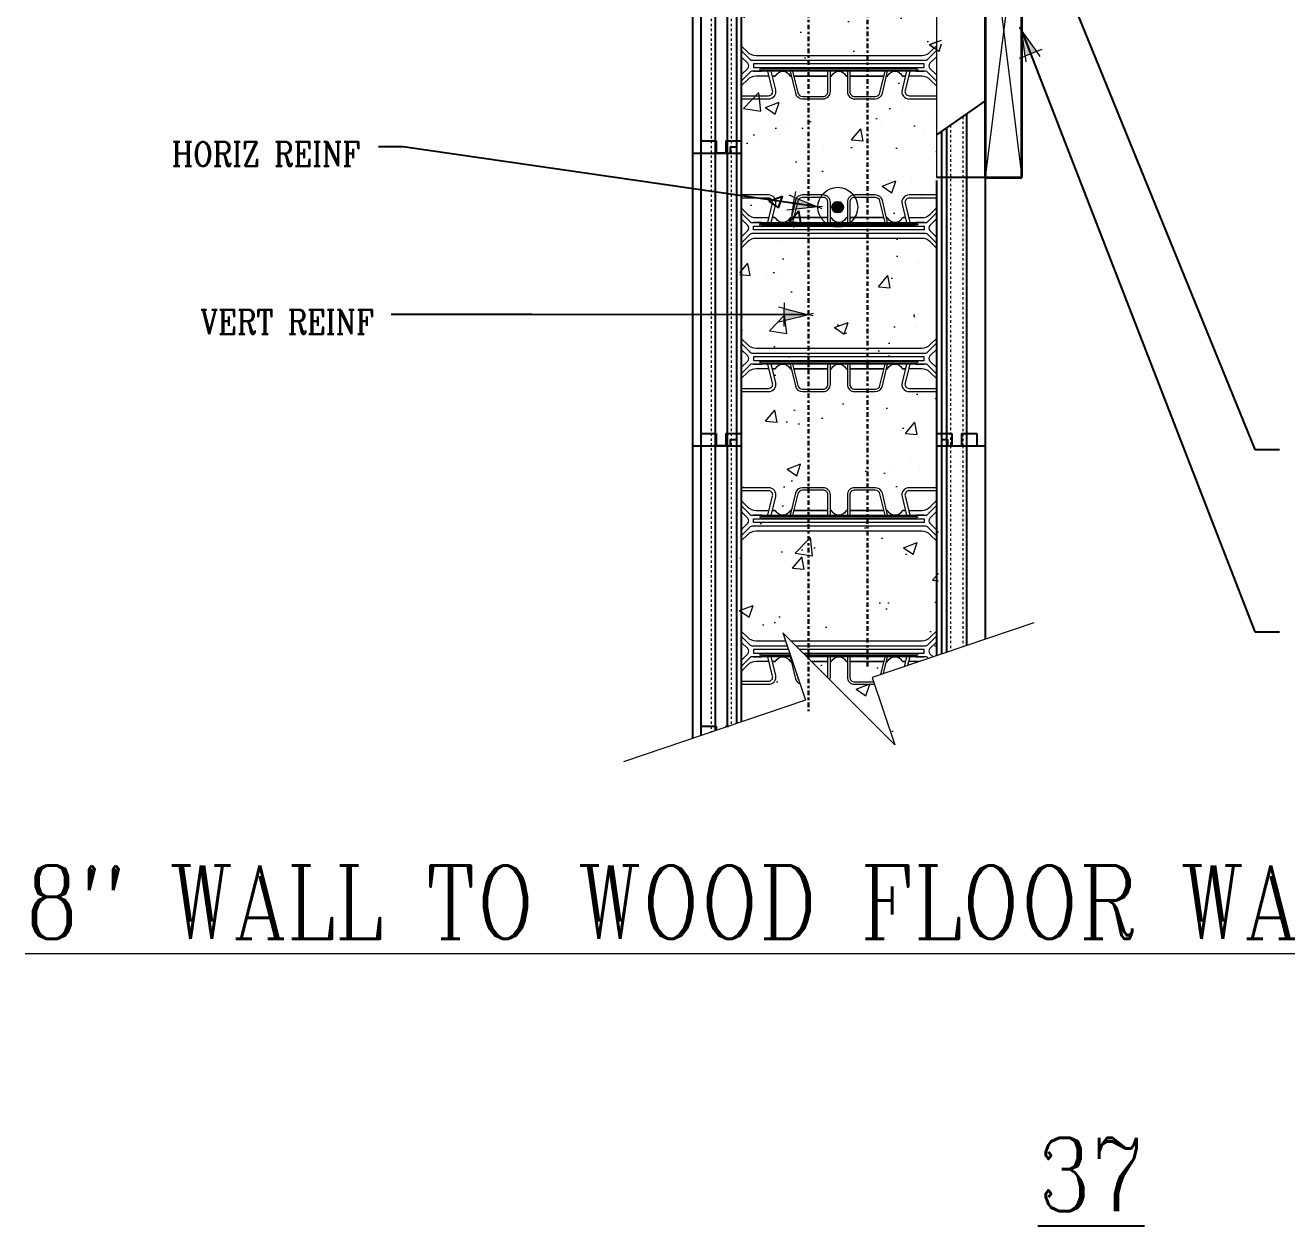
# Model space of a CAD drawing. Header units: inches. Extents: x -229.7 to -137, y 367.4 to 449.2.
# Drawn here: x -229.7 to -178, y 367.4 to 416.7 of the extents above; entities that cross this region are included whole.
import ezdxf

# ---------------------------------------------------------------- set-up
doc = ezdxf.new("R2010")
doc.units = ezdxf.units.IN
doc.header["$MEASUREMENT"] = 0
for name, pattern in [('CENTER', [2, 1.25, -0.25, 0.25, -0.25]), ('DASHED2', [0.375, 0.25, -0.125]), ('HIDDEN', [0.375, 0.25, -0.125])]:
    doc.linetypes.add(name, pattern=pattern)
doc.layers.get('Defpoints').update_dxf_attribs({"color": 252})
for name, color, linetype, lineweight in [('A1 fine', 251, 'Continuous', 5), ('A2 Hatch', 8, 'Continuous', 9), ('A4 medium', 7, 'Continuous', 35), ('DETAILS', 7, 'Continuous', 13), ('DIM', 3, 'Continuous', 13), ('REBAR', 2, 'CENTER', 30)]:
    doc.layers.add(name, color=color, linetype=linetype, lineweight=lineweight)
doc.styles.add('ARCTEXT', font='arctext.shx', dxfattribs={"width": 0.85})
doc.styles.add('RomanC', font='romanc.shx', dxfattribs={"width": 0.85, "height": 5})
doc.dimstyles.new('ARCTEXT1-4', dxfattribs={"dimtxt": 4, "dimasz": 2, "dimexe": 2, "dimexo": 2, "dimgap": 2, "dimtad": 1, "dimdec": 4, "dimzin": 3, "dimdsep": 46, "dimlunit": 4, "dimtxsty": 'ARCTEXT', "dimblk": 'ARCHTICK', "dimcen": 2, "dimaunit": 1, "dimadec": 0, "dimazin": 0, "dimtfac": 1, "dimtdec": 4, "dimtmove": 2, "dimatfit": 3, "dimldrblk": 'arrow', "dimfxl": 1, "dimtolj": 1, "dimtzin": 0, "dimarcsym": 0})

# ---------------------------------------------------------------- blocks, each defined once
blk = doc.blocks.new('_ArchTick')
at = {"color": 0, "linetype": 'ByBlock', "const_width": 0.15}
blk.add_lwpolyline([(-0.5, -0.5), (0.5, 0.5)], dxfattribs=at)
blk = doc.blocks.new('arrow')
at = {"layer": 'DIM'}
blk.add_hatch(color=253, dxfattribs=at).paths.add_polyline_path([(-2, 0.5), (-2, -0.5), (0, 0)])
at = {"layer": 'DIM', "lineweight": 9}
for points in [[(-2, 0.98), (-2, 0.5), (-2.47, 0.62)], [(0.37, 0.09), (0, 0)], [(0.37, -0.09), (0, 0)], [(-2, -0.98), (-2, -0.5), (-2.47, -0.62)]]:
    blk.add_lwpolyline(points, dxfattribs=at)
at = {"layer": 'DIM', "lineweight": 15}
blk.add_lwpolyline([(0, 0), (-2, -0.5), (-2, 0.5), (0, 0)], dxfattribs=at)

msp = doc.modelspace()

# ---------------------------------------------------------------- hatches: boundary and pattern name
at = {"layer": 'A2 Hatch', "ltscale": 0.15}
h = msp.add_hatch(dxfattribs=at)
h.set_pattern_fill('AR-CONC', color=256, scale=0.8, style=0)
h.set_pattern_definition([(50, (-6725.8225, 2238.3765), (5.7380815, -0.502017), [0.6, -6.6]), (355, (-6725.8225, 2238.3765), (-1.1100107, 6.017537), [0.48, -5.28]), (100.4514, (-6725.3443, 2238.3347), (4.628075, 5.5155163), [0.5099215, -5.609137]), (46.1842, (-6725.8225, 2239.9765), (8.5379284, -1.324152), [0.9, -9.9]), (96.6356, (-6725.111, 2239.866), (7.477302, 7.792943), [0.764882, -8.413704]), (351.1842, (-6725.8225, 2239.9765), (7.477296, 7.792949), [0.72, -7.92]), (21, (-6725.0225, 2239.5765), (4.7752564, -3.220951), [0.6, -6.6]), (326, (-6725.0225, 2239.5765), (1.9465227, 5.8012004), [0.48, -5.28]), (71.4514, (-6724.6246, 2239.308), (6.721781, 2.580244), [0.5099215, -5.609137]), (37.5, (-6725.8225, 2238.3765), (0.09727884, 2.6631508), [0, -5.216, 0, -5.36, 0, -5.3]), (7.5, (-6725.8225, 2238.3765), (2.1045563, 3.1552937), [0, -3.056, 0, -5.096, 0, -2.02]), (327.5, (-6727.6065, 2238.3765), (4.2705795, -0.180439), [0, -2, 0, -6.24, 0, -8.28]), (317.5, (-6728.4065, 2238.3765), (4.6654894, 0.8008399), [0, -2.6, 0, -4.144, 0, -5.88])])
h.paths.add_polyline_path([(-192.262, 423.412), (-200.333, 423.412), (-200.457, 388.049), (-197.587, 389.023), (-198.523, 391.783), (-193.927, 387.187), (-194.863, 389.947), (-192.257, 390.83)])
h = msp.add_hatch(color=256, dxfattribs=at)
edge = h.paths.add_edge_path()
edge.add_arc((-196.378, 409.191), 0.224, 0, 360)
h = msp.add_hatch(color=256, dxfattribs=at)
edge = h.paths.add_edge_path()
edge.add_arc((-196.378, 409.191), 0.224, 0, 360)

# ---------------------------------------------------------------- linework, layer by layer
at = {"color": 1}
for p, q in [((-201.983, 423.912), (-201.983, 411.412)), ((-201.408, 423.912), (-201.408, 411.412)), ((-200.908, 423.912), (-200.908, 411.412)), ((-200.333, 423.912), (-200.333, 411.412)), ((-202.333, 423.412), (-202.333, 411.412)), ((-200.533, 423.662), (-200.533, 411.412)), ((-191.098, 413.014), (-191.098, 399.412)), ((-192.133, 412.292), (-192.133, 399.412)), ((-191.918, 412.442), (-191.918, 399.412)), ((-201.983, 411.912), (-201.358, 411.912)), ((-201.983, 411.912), (-201.983, 399.412)), ((-201.983, 411.912), (-201.358, 411.912)), ((-201.408, 411.912), (-201.408, 399.412)), ((-201.358, 411.912), (-201.358, 411.412)), ((-201.358, 411.912), (-201.358, 411.412)), ((-200.958, 411.912), (-200.958, 411.412)), ((-200.958, 411.912), (-200.333, 411.912)), ((-200.958, 411.912), (-200.958, 411.412)), ((-200.958, 411.912), (-200.333, 411.912)), ((-200.908, 411.912), (-200.908, 399.412)), ((-200.783, 411.662), (-200.783, 411.412)), ((-200.783, 411.662), (-200.533, 411.662)), ((-200.783, 411.662), (-200.783, 411.412)), ((-200.783, 411.662), (-200.533, 411.662)), ((-200.533, 411.662), (-200.533, 399.412)), ((-200.333, 411.912), (-200.333, 399.412)), ((-202.333, 411.412), (-200.333, 411.412)), ((-202.333, 411.412), (-202.333, 399.412)), ((-202.333, 411.412), (-200.783, 411.412)), ((-202.333, 411.412), (-200.333, 411.412)), ((-202.333, 411.412), (-200.783, 411.412)), ((-200.908, 411.412), (-201.408, 411.412)), ((-200.908, 411.412), (-201.408, 411.412)), ((-200.533, 411.412), (-200.333, 411.412)), ((-200.533, 411.412), (-200.333, 411.412)), ((-190.333, 410.412), (-192.333, 410.412)), ((-192.333, 410.286), (-192.333, 399.412)), ((-190.333, 410.412), (-190.333, 399.412)), ((-201.983, 399.912), (-201.358, 399.912)), ((-201.983, 399.912), (-201.983, 387.531)), ((-201.408, 399.912), (-201.408, 387.726)), ((-201.358, 399.912), (-201.358, 399.412)), ((-200.958, 399.912), (-200.958, 399.412)), ((-200.958, 399.912), (-200.333, 399.912)), ((-200.908, 399.912), (-200.908, 387.896)), ((-200.783, 399.662), (-200.783, 399.412)), ((-200.783, 399.662), (-200.533, 399.662)), ((-200.533, 399.662), (-200.533, 388.023)), ((-200.333, 399.912), (-200.333, 388.091)), ((-192.333, 399.912), (-192.333, 390.804)), ((-192.333, 399.912), (-191.708, 399.912)), ((-192.133, 399.662), (-192.133, 390.872)), ((-192.133, 399.662), (-191.883, 399.662)), ((-191.883, 399.662), (-191.883, 399.412)), ((-191.708, 399.912), (-191.708, 399.412)), ((-191.308, 399.912), (-191.308, 399.412)), ((-191.308, 399.912), (-190.683, 399.912)), ((-190.683, 399.912), (-190.683, 399.412)), ((-202.333, 399.412), (-200.333, 399.412)), ((-202.333, 399.412), (-202.333, 387.412)), ((-202.333, 399.412), (-200.783, 399.412)), ((-200.908, 399.412), (-201.408, 399.412)), ((-200.533, 399.412), (-200.333, 399.412)), ((-192.333, 399.412), (-190.333, 399.412)), ((-192.333, 399.412), (-192.133, 399.412)), ((-191.918, 399.412), (-190.333, 399.412)), ((-191.918, 399.412), (-191.918, 390.945)), ((-191.098, 399.412), (-191.098, 391.223)), ((-190.333, 399.412), (-190.333, 391.482)), ((-201.983, 387.912), (-201.358, 387.912)), ((-201.358, 387.912), (-201.358, 387.743)), ((-200.958, 387.912), (-200.958, 387.879)), ((-200.958, 387.912), (-200.859, 387.912))]:
    msp.add_line(p, q, dxfattribs=at)
at = {"ltscale": 0.15}
for p, q in [((-192.494, 415.767), (-192.494, 415.767)), ((-192.76, 414.925), (-192.76, 414.925)), ((-190.333, 413.548), (-192.333, 412.153)), ((-193.683, 413.358), (-193.683, 413.358)), ((-198.348, 412.557), (-198.348, 412.557)), ((-198.348, 412.557), (-198.348, 412.557)), ((-194.598, 412.612), (-194.598, 412.612)), ((-192.595, 412.876), (-192.595, 412.876)), ((-192.858, 412.262), (-192.858, 412.262)), ((-199.651, 411.947), (-199.651, 411.947)), ((-199.651, 411.947), (-199.651, 411.947)), ((-196.965, 411.699), (-196.965, 411.699)), ((-196.965, 411.699), (-196.965, 411.699)), ((-201.358, 411.412), (-200.958, 411.412)), ((-201.358, 411.412), (-200.958, 411.412)), ((-197.647, 410.533), (-197.647, 410.533)), ((-197.647, 410.533), (-197.647, 410.533)), ((-193.376, 410.352), (-193.376, 410.352)), ((-199.208, 409.433), (-198.648, 409.648)), ((-199.208, 409.433), (-198.81, 409.165)), ((-198.81, 409.165), (-198.648, 409.648)), ((-196.703, 409.457), (-196.703, 409.457)), ((-196.703, 409.457), (-196.703, 409.457)), ((-195.96, 409.458), (-195.96, 409.458)), ((-195.96, 409.458), (-195.96, 409.458)), ((-192.955, 409.599), (-192.955, 409.599)), ((-198.365, 408.585), (-197.979, 409.045)), ((-197.887, 408.544), (-197.979, 409.045)), ((-197.062, 409.036), (-197.062, 409.036)), ((-198.365, 408.585), (-197.887, 408.544)), ((-194.013, 408.584), (-194.013, 408.584)), ((-198.679, 407.783), (-198.679, 407.783)), ((-193.052, 406.936), (-193.052, 406.936)), ((-199.238, 406.466), (-199.238, 406.466)), ((-198.807, 406.301), (-198.807, 406.301)), ((-193.149, 404.273), (-193.149, 404.273)), ((-198.909, 403.41), (-198.909, 403.41)), ((-198.372, 402.426), (-198.372, 402.426)), ((-198.372, 402.426), (-198.372, 402.426)), ((-199.109, 401.304), (-199.109, 401.304)), ((-199.109, 401.304), (-199.109, 401.304)), ((-193.247, 401.61), (-193.247, 401.61)), ((-192.931, 401.318), (-192.931, 401.318)), ((-197.984, 400.653), (-197.984, 400.653)), ((-201.358, 399.412), (-200.958, 399.412)), ((-193.344, 398.947), (-193.344, 398.947)), ((-194.037, 398.454), (-194.037, 398.454)), ((-193.033, 398.427), (-193.033, 398.427))]:
    msp.add_line(p, q, dxfattribs=at)
at = {"color": 1, "linetype": 'HIDDEN', "ltscale": 0.02}
for p, q in [((-201.983, 411.912), (-201.358, 411.912)), ((-201.983, 411.912), (-201.358, 411.912)), ((-201.358, 411.912), (-201.358, 411.412)), ((-201.358, 411.912), (-201.358, 411.412)), ((-200.958, 411.912), (-200.958, 411.412)), ((-200.958, 411.912), (-200.333, 411.912)), ((-200.958, 411.912), (-200.958, 411.412)), ((-200.958, 411.912), (-200.333, 411.912)), ((-201.983, 399.912), (-201.358, 399.912)), ((-201.358, 399.912), (-201.358, 399.412)), ((-200.958, 399.912), (-200.958, 399.412)), ((-200.958, 399.912), (-200.333, 399.912)), ((-192.333, 399.912), (-191.708, 399.912)), ((-191.708, 399.912), (-191.708, 399.412)), ((-191.308, 399.912), (-191.308, 399.412)), ((-191.308, 399.912), (-190.683, 399.912)), ((-190.683, 399.912), (-190.683, 399.412)), ((-201.983, 387.912), (-201.358, 387.912)), ((-201.358, 387.912), (-201.358, 387.743)), ((-200.958, 387.912), (-200.958, 387.879)), ((-200.958, 387.912), (-200.859, 387.912))]:
    msp.add_line(p, q, dxfattribs=at)
at = {"ltscale": 0.15}
msp.add_circle((-196.378, 409.191), 0.224, dxfattribs=at)
msp.add_circle((-196.378, 409.191), 0.224, dxfattribs=at)
at = {"layer": 'A1 fine', "ltscale": 0.15}
msp.add_line((-192.333, 422.702), (-192.333, 410.412), dxfattribs=at)
at = {"layer": 'A2 Hatch', "linetype": 'DASHED2', "ltscale": 0.15}
for p, q in [((-201.568, 423.912), (-201.568, 411.412)), ((-200.748, 423.912), (-200.748, 411.412)), ((-191.758, 412.554), (-191.758, 399.412)), ((-191.258, 412.903), (-191.258, 399.412)), ((-201.568, 411.912), (-201.568, 399.412)), ((-200.748, 411.912), (-200.748, 399.412)), ((-201.568, 399.912), (-201.568, 387.672)), ((-200.748, 399.912), (-200.748, 387.95)), ((-191.758, 399.412), (-191.758, 390.999)), ((-191.258, 399.412), (-191.258, 391.168))]:
    msp.add_line(p, q, dxfattribs=at)
at = {"layer": 'A2 Hatch', "ltscale": 0.15}
for p, q in [((-190.333, 422.412), (-188.833, 410.412)), ((-188.833, 422.412), (-190.333, 410.412)), ((-197.892, 416.366), (-197.892, 416.366)), ((-192.688, 415.976), (-192.688, 415.976)), ((-192.622, 415.852), (-192.123, 416.043)), ((-192.622, 415.852), (-192.224, 415.583)), ((-192.226, 415.578), (-192.124, 415.882)), ((-197.721, 415.313), (-197.721, 415.313)), ((-195.718, 415.577), (-195.718, 415.577))]:
    msp.add_line(p, q, dxfattribs=at)
msp.add_circle((-196.378, 409.191), 0.816, dxfattribs=at)
at = {"layer": 'A4 medium', "ltscale": 0.15}
msp.add_lwpolyline([(-188.833, 410.412), (-188.833, 422.412), (-190.333, 422.412), (-190.333, 410.412)], close=True, dxfattribs=at)
at = {"layer": 'DETAILS', "color": 6, "lineweight": 20}
for p, q in [((-196.782, 390.562), (-197.448, 390.562)), ((-197.448, 390.562), (-196.782, 390.562))]:
    msp.add_line(p, q, dxfattribs=at)
for points in [[(-200.333, 415.812), (-200.08, 415.559, 0.198912), (-199.727, 415.412), (-196.333, 415.412), (-192.94, 415.412, 0.198912), (-192.586, 415.559), (-192.333, 415.812)], [(-200.333, 415.612), (-199.963, 415.242, 0.198912), (-199.893, 415.212), (-196.333, 415.212), (-192.774, 415.212, 0.198912), (-192.703, 415.242), (-192.333, 415.612)], [(-200.333, 414.613), (-200.065, 414.881, 0.414214), (-200.065, 415.093), (-200.333, 415.362)], [(-192.333, 415.362), (-192.602, 415.093, 0.414214), (-192.602, 414.881), (-192.333, 414.613)], [(-196.663, 414.562, 0.279322), (-196.619, 414.589, -0.279322), (-196.333, 414.762), (-199.893, 414.762, 0.198912), (-199.963, 414.733), (-200.333, 414.363)], [(-200.333, 413.762), (-199.213, 413.762, 0.485338), (-199.047, 413.972), (-199.238, 414.762), (-199.834, 414.762), (-199.584, 414.762), (-199.484, 414.762)], [(-200.333, 413.632), (-199.213, 413.632, 0.485338), (-198.921, 414.003), (-199.104, 414.762)], [(-199.19, 414.562), (-199.727, 414.562, 0.198912), (-200.08, 414.416), (-200.333, 414.163)], [(-198.963, 414.562), (-199.056, 414.562), (-198.963, 414.562, 0.279322), (-198.918, 414.589, -0.605918), (-198.347, 414.589, 0.279322), (-198.303, 414.562)], [(-198.333, 414.762), (-198.116, 413.862, 0.346495), (-197.824, 413.632), (-196.982, 413.632, 0.414214), (-196.682, 413.932), (-196.682, 414.762)], [(-198.23, 414.762), (-198.018, 413.885, 0.346495), (-197.824, 413.732), (-196.982, 413.732, 0.414214), (-196.782, 413.932), (-196.782, 414.762)], [(-192.333, 414.363), (-192.703, 414.733, 0.198912), (-192.774, 414.762), (-196.333, 414.762, -0.279322), (-196.048, 414.589, 0.279322), (-196.003, 414.562)], [(-195.985, 414.762), (-195.985, 413.932, 0.414214), (-195.685, 413.632), (-194.843, 413.632, 0.346495), (-194.551, 413.862), (-194.334, 414.762)], [(-195.885, 414.762), (-195.885, 413.932, 0.414214), (-195.685, 413.732), (-194.843, 413.732, 0.346495), (-194.648, 413.885), (-194.437, 414.762)], [(-194.364, 414.562, 0.279322), (-194.32, 414.589, -0.605918), (-193.748, 414.589, 0.279322), (-193.704, 414.562), (-193.611, 414.562), (-193.704, 414.562)], [(-193.562, 414.762), (-193.746, 414.003, 0.485338), (-193.454, 413.632), (-192.333, 413.632)], [(-193.183, 414.762), (-193.083, 414.762), (-192.833, 414.762), (-193.429, 414.762), (-193.619, 413.972, 0.485338), (-193.454, 413.762), (-192.333, 413.762)], [(-192.333, 414.163), (-192.586, 414.416, 0.198912), (-192.94, 414.562), (-193.477, 414.562)], [(-199.104, 408.562), (-198.921, 409.322, 0.485338), (-199.213, 409.692), (-200.333, 409.692)], [(-199.484, 408.562), (-199.584, 408.562), (-199.834, 408.562), (-199.238, 408.562), (-199.047, 409.353, 0.485338), (-199.213, 409.562), (-200.333, 409.562)], [(-196.682, 408.562), (-196.682, 409.392, 0.414214), (-196.982, 409.692), (-197.824, 409.692, 0.346495), (-198.116, 409.463), (-198.333, 408.562)], [(-196.782, 408.562), (-196.782, 409.392, 0.414214), (-196.982, 409.592), (-197.824, 409.592, 0.346495), (-198.018, 409.439), (-198.23, 408.562)], [(-194.334, 408.562), (-194.551, 409.463, 0.346495), (-194.843, 409.692), (-195.685, 409.692, 0.414214), (-195.985, 409.392), (-195.985, 408.562)], [(-194.437, 408.562), (-194.648, 409.439, 0.346495), (-194.843, 409.592), (-195.685, 409.592, 0.414214), (-195.885, 409.392), (-195.885, 408.562)], [(-192.333, 409.692), (-193.454, 409.692, 0.485338), (-193.746, 409.322), (-193.562, 408.562)], [(-192.333, 409.562), (-193.454, 409.562, 0.485338), (-193.619, 409.353), (-193.429, 408.562), (-192.833, 408.562), (-193.083, 408.562), (-193.183, 408.562)], [(-200.333, 409.162), (-200.08, 408.909, 0.198912), (-199.727, 408.762), (-199.19, 408.762)], [(-200.333, 408.962), (-199.963, 408.592, 0.198912), (-199.893, 408.562), (-196.333, 408.562, -0.279322), (-196.619, 408.736, 0.279322), (-196.663, 408.762)], [(-196.003, 408.762, 0.279322), (-196.048, 408.736, -0.279322), (-196.333, 408.562), (-192.774, 408.562, 0.198912), (-192.703, 408.592), (-192.333, 408.962)], [(-193.477, 408.762), (-192.94, 408.762, 0.198912), (-192.586, 408.909), (-192.333, 409.162)], [(-200.333, 407.963), (-200.065, 408.231, 0.414214), (-200.065, 408.443), (-200.333, 408.712)], [(-198.303, 408.762, 0.279322), (-198.347, 408.736, -0.605918), (-198.918, 408.736, 0.279322), (-198.963, 408.762), (-199.056, 408.762), (-198.963, 408.762)], [(-193.704, 408.762), (-193.611, 408.762), (-193.704, 408.762, 0.279322), (-193.748, 408.736, -0.605918), (-194.32, 408.736, 0.279322), (-194.364, 408.762)], [(-192.333, 408.712), (-192.602, 408.443, 0.414214), (-192.602, 408.231), (-192.333, 407.963)], [(-192.333, 407.713), (-192.703, 408.083, 0.198912), (-192.774, 408.112), (-196.333, 408.112), (-199.893, 408.112, 0.198912), (-199.963, 408.083), (-200.333, 407.713)], [(-192.333, 407.513), (-192.586, 407.766, 0.198912), (-192.94, 407.912), (-196.333, 407.912), (-199.727, 407.912, 0.198912), (-200.08, 407.766), (-200.333, 407.513)], [(-200.333, 403.812), (-200.08, 403.559, 0.198912), (-199.727, 403.412), (-196.333, 403.412), (-192.94, 403.412, 0.198912), (-192.586, 403.559), (-192.333, 403.812)], [(-200.333, 403.612), (-199.963, 403.242, 0.198912), (-199.893, 403.212), (-196.333, 403.212), (-192.774, 403.212, 0.198912), (-192.703, 403.242), (-192.333, 403.612)], [(-200.333, 402.613), (-200.065, 402.881, 0.414214), (-200.065, 403.093), (-200.333, 403.362)], [(-192.333, 403.362), (-192.602, 403.093, 0.414214), (-192.602, 402.881), (-192.333, 402.613)], [(-196.663, 402.562, 0.279322), (-196.619, 402.589, -0.279322), (-196.333, 402.762), (-199.893, 402.762, 0.198912), (-199.963, 402.733), (-200.333, 402.363)], [(-200.333, 401.762), (-199.213, 401.762, 0.485338), (-199.047, 401.972), (-199.238, 402.762), (-199.834, 402.762), (-199.584, 402.762), (-199.484, 402.762)], [(-200.333, 401.632), (-199.213, 401.632, 0.485338), (-198.921, 402.003), (-199.104, 402.762)], [(-198.963, 402.562), (-199.056, 402.562), (-198.963, 402.562, 0.279322), (-198.918, 402.589, -0.605918), (-198.347, 402.589, 0.279322), (-198.303, 402.562)], [(-198.333, 402.762), (-198.116, 401.862, 0.346495), (-197.824, 401.632), (-196.982, 401.632, 0.414214), (-196.682, 401.932), (-196.682, 402.762)], [(-198.23, 402.762), (-198.018, 401.885, 0.346495), (-197.824, 401.732), (-196.982, 401.732, 0.414214), (-196.782, 401.932), (-196.782, 402.762)], [(-192.333, 402.363), (-192.703, 402.733, 0.198912), (-192.774, 402.762), (-196.333, 402.762, -0.279322), (-196.048, 402.589, 0.279322), (-196.003, 402.562)], [(-195.985, 402.762), (-195.985, 401.932, 0.414214), (-195.685, 401.632), (-194.843, 401.632, 0.346495), (-194.551, 401.862), (-194.334, 402.762)], [(-195.885, 402.762), (-195.885, 401.932, 0.414214), (-195.685, 401.732), (-194.843, 401.732, 0.346495), (-194.648, 401.885), (-194.437, 402.762)], [(-194.364, 402.562, 0.279322), (-194.32, 402.589, -0.605918), (-193.748, 402.589, 0.279322), (-193.704, 402.562), (-193.611, 402.562), (-193.704, 402.562)], [(-193.562, 402.762), (-193.746, 402.003, 0.485338), (-193.454, 401.632), (-192.333, 401.632)], [(-193.183, 402.762), (-193.083, 402.762), (-192.833, 402.762), (-193.429, 402.762), (-193.619, 401.972, 0.485338), (-193.454, 401.762), (-192.333, 401.762)], [(-199.19, 402.562), (-199.727, 402.562, 0.198912), (-200.08, 402.416), (-200.333, 402.163)], [(-192.333, 402.163), (-192.586, 402.416, 0.198912), (-192.94, 402.562), (-193.477, 402.562)], [(-199.104, 396.562), (-198.921, 397.322, 0.485338), (-199.213, 397.692), (-200.333, 397.692)], [(-199.484, 396.562), (-199.584, 396.562), (-199.834, 396.562), (-199.238, 396.562), (-199.047, 397.353, 0.485338), (-199.213, 397.562), (-200.333, 397.562)], [(-196.682, 396.562), (-196.682, 397.392, 0.414214), (-196.982, 397.692), (-197.824, 397.692, 0.346495), (-198.116, 397.463), (-198.333, 396.562)], [(-196.782, 396.562), (-196.782, 397.392, 0.414214), (-196.982, 397.592), (-197.824, 397.592, 0.346495), (-198.018, 397.439), (-198.23, 396.562)], [(-194.334, 396.562), (-194.551, 397.463, 0.346495), (-194.843, 397.692), (-195.685, 397.692, 0.414214), (-195.985, 397.392), (-195.985, 396.562)], [(-194.437, 396.562), (-194.648, 397.439, 0.346495), (-194.843, 397.592), (-195.685, 397.592, 0.414214), (-195.885, 397.392), (-195.885, 396.562)], [(-192.333, 397.692), (-193.454, 397.692, 0.485338), (-193.746, 397.322), (-193.562, 396.562)], [(-192.333, 397.562), (-193.454, 397.562, 0.485338), (-193.619, 397.353), (-193.429, 396.562), (-192.833, 396.562), (-193.083, 396.562), (-193.183, 396.562)], [(-200.333, 397.162), (-200.08, 396.909, 0.198912), (-199.727, 396.762), (-199.19, 396.762)], [(-193.477, 396.762), (-192.94, 396.762, 0.198912), (-192.586, 396.909), (-192.333, 397.162)], [(-200.333, 396.962), (-199.963, 396.592, 0.198912), (-199.893, 396.562), (-196.333, 396.562, -0.279322), (-196.619, 396.736, 0.279322), (-196.663, 396.762)], [(-200.333, 395.963), (-200.065, 396.231, 0.414214), (-200.065, 396.443), (-200.333, 396.712)], [(-198.303, 396.762, 0.279322), (-198.347, 396.736, -0.605918), (-198.918, 396.736, 0.279322), (-198.963, 396.762), (-199.056, 396.762), (-198.963, 396.762)], [(-196.003, 396.762, 0.279322), (-196.048, 396.736, -0.279322), (-196.333, 396.562), (-192.774, 396.562, 0.198912), (-192.703, 396.592), (-192.333, 396.962)], [(-193.704, 396.762), (-193.611, 396.762), (-193.704, 396.762, 0.279322), (-193.748, 396.736, -0.605918), (-194.32, 396.736, 0.279322), (-194.364, 396.762)], [(-192.333, 396.712), (-192.602, 396.443, 0.414214), (-192.602, 396.231), (-192.333, 395.963)], [(-192.333, 395.713), (-192.703, 396.083, 0.198912), (-192.774, 396.112), (-196.333, 396.112), (-199.893, 396.112, 0.198912), (-199.963, 396.083), (-200.333, 395.713)], [(-192.333, 395.513), (-192.586, 395.766, 0.198912), (-192.94, 395.912), (-196.333, 395.912), (-199.727, 395.912, 0.198912), (-200.08, 395.766), (-200.333, 395.513)], [(-200.333, 391.812), (-200.08, 391.559, 0.198912), (-199.727, 391.412), (-198.518, 391.412)], [(-198.298, 391.412), (-196.333, 391.412), (-192.94, 391.412, 0.198912), (-192.586, 391.559), (-192.333, 391.812)], [(-200.333, 391.612), (-199.963, 391.242, 0.198912), (-199.893, 391.212), (-198.451, 391.212)], [(-200.333, 390.613), (-200.065, 390.881, 0.414214), (-200.065, 391.093), (-200.333, 391.362)], [(-198.098, 391.212), (-196.333, 391.212), (-192.774, 391.212, 0.198912), (-192.703, 391.242), (-192.333, 391.612)], [(-192.333, 391.362), (-192.602, 391.093, 0.414214), (-192.602, 390.881), (-192.476, 390.755)], [(-198.332, 390.862), (-199.484, 390.862), (-199.582, 390.84, 0.780776), (-199.582, 390.834), (-199.484, 390.812), (-198.315, 390.812)], [(-197.698, 390.812), (-196.333, 390.812), (-193.183, 390.812), (-193.085, 390.834, 0.780776), (-193.085, 390.84), (-193.183, 390.862), (-196.333, 390.862), (-197.748, 390.862)], [(-200.333, 389.762), (-199.213, 389.762, 0.485338), (-199.047, 389.972), (-199.238, 390.762), (-199.834, 390.762), (-199.584, 390.762), (-199.484, 390.762)], [(-200.333, 389.632), (-199.213, 389.632, 0.485338), (-198.921, 390.003), (-199.104, 390.762)], [(-198.298, 390.762), (-199.893, 390.762, 0.198912), (-199.963, 390.733), (-200.333, 390.363)], [(-199.19, 390.562), (-199.727, 390.562, 0.198912), (-200.08, 390.416), (-200.333, 390.163)], [(-198.963, 390.562), (-199.056, 390.562), (-198.963, 390.562, 0.279322), (-198.918, 390.589, -0.605918), (-198.347, 390.589, 0.279322), (-198.303, 390.562)], [(-198.333, 390.762), (-198.116, 389.862, 0.25734), (-197.92, 389.648, 0.25734)], [(-196.663, 390.562, 0.279322), (-196.619, 390.589, -0.279322), (-196.333, 390.762), (-197.648, 390.762)], [(-196.784, 389.898, 0.042719), (-196.782, 389.932), (-196.782, 390.762)], [(-196.704, 389.818, 0.098012), (-196.682, 389.932), (-196.682, 390.762)], [(-192.662, 390.692), (-192.703, 390.733, 0.198912), (-192.774, 390.762), (-196.333, 390.762, -0.279322), (-196.048, 390.589, 0.279322), (-196.003, 390.562)], [(-195.985, 390.762), (-195.985, 389.932, 0.414214), (-195.685, 389.632), (-194.877, 389.632)], [(-195.885, 390.762), (-195.885, 389.932, 0.414214), (-195.685, 389.732), (-194.911, 389.732)], [(-194.364, 390.562, 0.279322), (-194.32, 390.589, -0.605918), (-193.748, 390.589, 0.279322), (-193.704, 390.562), (-193.611, 390.562), (-193.704, 390.562)], [(-198.062, 390.066), (-198.018, 389.885, 0.128873), (-197.97, 389.796)]]:
    msp.add_lwpolyline(points, format="xyb", dxfattribs=at)
for points in [[(-196.333, 414.912), (-192.833, 414.912), (-192.833, 415.062), (-196.333, 415.062), (-199.834, 415.062), (-199.834, 414.912)], [(-198.284, 414.562), (-198.303, 414.562)], [(-196.782, 414.562), (-198.182, 414.562)], [(-196.682, 414.562), (-196.663, 414.562)], [(-195.985, 414.562), (-196.003, 414.562)], [(-195.885, 414.562), (-194.485, 414.562)], [(-194.382, 414.562), (-194.364, 414.562)], [(-196.333, 408.412), (-192.833, 408.412), (-192.833, 408.262), (-196.333, 408.262), (-199.834, 408.262), (-199.834, 408.412)], [(-198.284, 408.762), (-198.303, 408.762)], [(-196.782, 408.762), (-198.182, 408.762)], [(-196.682, 408.762), (-196.663, 408.762)], [(-195.985, 408.762), (-196.003, 408.762)], [(-195.885, 408.762), (-194.485, 408.762)], [(-194.382, 408.762), (-194.364, 408.762)], [(-196.333, 402.912), (-192.833, 402.912), (-192.833, 403.062), (-196.333, 403.062), (-199.834, 403.062), (-199.834, 402.912)], [(-198.284, 402.562), (-198.303, 402.562)], [(-196.782, 402.562), (-198.182, 402.562)], [(-196.682, 402.562), (-196.663, 402.562)], [(-195.985, 402.562), (-196.003, 402.562)], [(-195.885, 402.562), (-194.485, 402.562)], [(-194.382, 402.562), (-194.364, 402.562)], [(-198.284, 396.762), (-198.303, 396.762)], [(-196.782, 396.762), (-198.182, 396.762)], [(-196.682, 396.762), (-196.663, 396.762)], [(-195.985, 396.762), (-196.003, 396.762)], [(-195.885, 396.762), (-194.485, 396.762)], [(-194.382, 396.762), (-194.364, 396.762)], [(-196.333, 396.412), (-192.833, 396.412), (-192.833, 396.262), (-196.333, 396.262), (-199.834, 396.262), (-199.834, 396.412)], [(-198.284, 390.562), (-198.303, 390.562)], [(-196.682, 390.562), (-196.663, 390.562)], [(-195.985, 390.562), (-196.003, 390.562)], [(-195.885, 390.562), (-194.485, 390.562)], [(-194.382, 390.562), (-194.364, 390.562)]]:
    msp.add_lwpolyline(points, close=True, dxfattribs=at)
for points in [[(-196.333, 414.812), (-193.183, 414.812), (-193.085, 414.834, 0.780776), (-193.085, 414.84), (-193.183, 414.862), (-196.333, 414.862), (-199.484, 414.862), (-199.582, 414.84, 0.780776), (-199.582, 414.834), (-199.484, 414.812)], [(-196.333, 408.512), (-199.484, 408.512), (-199.582, 408.49, 0.780776), (-199.582, 408.484), (-199.484, 408.462), (-196.333, 408.462), (-193.183, 408.462), (-193.085, 408.484, 0.780776), (-193.085, 408.49), (-193.183, 408.512)], [(-196.333, 402.812), (-193.183, 402.812), (-193.085, 402.834, 0.780776), (-193.085, 402.84), (-193.183, 402.862), (-196.333, 402.862), (-199.484, 402.862), (-199.582, 402.84, 0.780776), (-199.582, 402.834), (-199.484, 402.812)], [(-196.333, 396.512), (-199.484, 396.512), (-199.582, 396.49, 0.780776), (-199.582, 396.484), (-199.484, 396.462), (-196.333, 396.462), (-193.183, 396.462), (-193.085, 396.484, 0.780776), (-193.085, 396.49), (-193.183, 396.512)]]:
    msp.add_lwpolyline(points, format="xyb", close=True, dxfattribs=at)
for points in [[(-198.4, 391.062), (-199.834, 391.062), (-199.834, 390.912), (-198.349, 390.912)], [(-197.798, 390.912), (-196.333, 390.912), (-192.833, 390.912), (-192.833, 391.062), (-196.333, 391.062), (-197.948, 391.062)], [(-194.613, 390.031), (-194.437, 390.762)], [(-194.501, 390.069), (-194.334, 390.762)], [(-193.562, 390.762), (-193.661, 390.353)], [(-193.183, 390.762), (-193.083, 390.762), (-192.833, 390.762), (-193.429, 390.762), (-193.515, 390.403)], [(-193.045, 390.562), (-193.477, 390.562)]]:
    msp.add_lwpolyline(points, dxfattribs=at)
for centre, radius, start, end in [((-200.29, 404.749), 0.0506, 175.2425, 274.8581), ((-193.213, 404.75), 0.051, 135.9677, 264.5456), ((-200.29, 404.075), 0.0674, 85.1419, 184.7575)]:
    msp.add_arc(centre, radius, start, end, dxfattribs=at)
at = {"layer": 'DIM'}
msp.add_lwpolyline([(-188.344, 392.157), (-194.971, 389.909), (-194.035, 387.149), (-198.631, 391.745), (-197.695, 388.985), (-205.16, 386.454)], dxfattribs=at)
at = {"layer": 'REBAR', "ltscale": 0.15}
for p, q in [((-195.156, 390.364), (-195.156, 446.294)), ((-197.573, 444.46), (-197.573, 388.529))]:
    msp.add_line(p, q, dxfattribs=at)

# ---------------------------------------------------------------- texts
at = {"layer": 'Defpoints', "insert": (-185.996, 371.034), "char_height": 3, "width": 90.08, "attachment_point": 2, "style": 'RomanC'}
msp.add_mtext('{\\L37\\P}\\P            ', dxfattribs=at)
at = {"layer": 'DIM', "color": 3, "char_height": 1, "width": 22.68955, "attachment_point": 3, "style": 'RomanC'}
for s, insert in [('HORIZ REINF ', (-215.942, 411.87)), ('VERT REINF ', (-215.388, 404.989))]:
    msp.add_mtext(s, dxfattribs=dict(at, insert=insert))
at = {"layer": 'DIM', "insert": (-183.333, 382.199), "char_height": 3, "width": 90.08, "attachment_point": 2, "style": 'RomanC'}
msp.add_mtext('{\\L8" WALL TO WOOD FLOOR WALL PARALLEL TO JOIST  }                                               \\P                                                      \\P            ', dxfattribs=at)

# ---------------------------------------------------------------- leaders
at = {"layer": 'DIM'}
for points in [[(-187.633, 419.759), (-179.285, 399.26), (-178.285, 399.254)], [(-188.833, 416.412), (-179.285, 391.781), (-178.285, 391.781)], [(-197.194, 409.201), (-214.191, 411.666), (-215.191, 411.666)], [(-197.573, 404.785), (-208.902, 404.786), (-214.678, 404.786)]]:
    msp.add_leader(points, dimstyle='ARCTEXT1-4', override={"dimasz": 0.5, "dimtad": 0}, dxfattribs=at)

doc.saveas('drawing.dxf')
